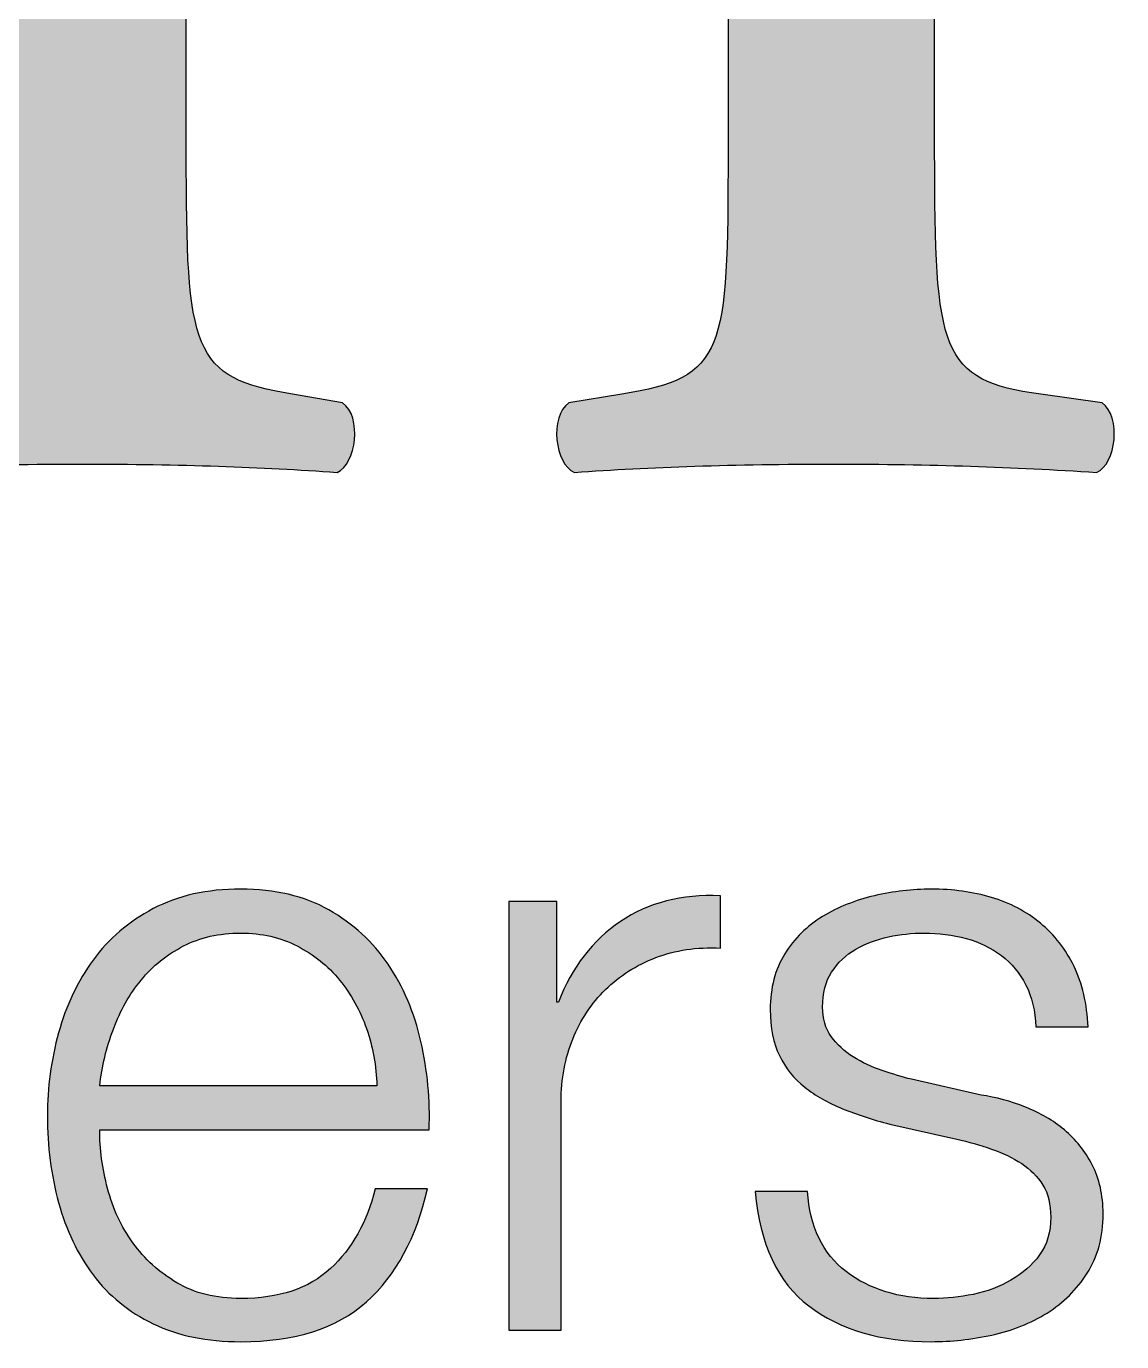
# Paper-space layout 'A3mask' of a CAD drawing. Extents: x 0 to 394, y 0 to 277.
# Drawn here: x 339.618 to 343.249, y 39.345 to 43.702 of the extents above; entities that cross this region are included whole.
import ezdxf
from ezdxf.enums import TextEntityAlignment as Align

# ---------------------------------------------------------------- set-up
doc = ezdxf.new("R2010")
doc.units = 0
doc.layers.get('0').update_dxf_attribs({"linetype": 'CONTINUOUS'})
doc.layers.get('Defpoints').update_dxf_attribs({"linetype": 'CONTINUOUS'})
doc.layers.add('JPP_Mask', color=7, linetype='CONTINUOUS')
doc.styles.add('JPP', font='arial.ttf')

# ---------------------------------------------------------------- blocks, each defined once
blk = doc.blocks.new('A3mask')
at = {"true_color": 0x0081c6}
h = blk.add_hatch(color=142, dxfattribs=at)
edge = h.paths.add_edge_path()
edge.add_spline(control_points=[(340.2872, 45.259), (340.417, 45.4347), (340.7224, 45.5828), (341.0742, 45.5828)], knot_values=[20, 20, 20, 20, 21, 21, 21, 21], degree=3, periodic=0)
edge.add_spline(control_points=[(341.0742, 45.5828), (341.7034, 45.5828), (341.9441, 45.1941), (341.9441, 44.6668)], knot_values=[19, 19, 19, 19, 20, 20, 20, 20], degree=3, periodic=0)
edge.add_spline(control_points=[(341.9441, 44.6668), (341.9441, 44.6668), (341.9441, 43.2878), (341.9441, 43.2878), (341.9441, 42.6215), (341.9348, 42.538), (341.5923, 42.4828)], knot_values=[17, 17, 17, 17, 18, 18, 18, 19, 19, 19, 19], degree=3, periodic=0)
edge.add_spline(control_points=[(341.5923, 42.4828), (341.5923, 42.4828), (341.4163, 42.4549), (341.4163, 42.4549), (341.3516, 42.4085), (341.3702, 42.2516), (341.4349, 42.2237)], knot_values=[15, 15, 15, 15, 16, 16, 16, 17, 17, 17, 17], degree=3, periodic=0)
edge.add_spline(control_points=[(341.4349, 42.2237), (341.685, 42.242), (341.9625, 42.2516), (342.2955, 42.2516)], knot_values=[14, 14, 14, 14, 15, 15, 15, 15], degree=3, periodic=0)
edge.add_spline(control_points=[(342.2955, 42.2516), (342.6196, 42.2516), (342.8876, 42.242), (343.1656, 42.2237)], knot_values=[13, 13, 13, 13, 14, 14, 14, 14], degree=3, periodic=0)
edge.add_spline(control_points=[(343.1656, 42.2237), (343.2302, 42.2516), (343.2488, 42.4085), (343.1838, 42.4549)], knot_values=[12, 12, 12, 12, 13, 13, 13, 13], degree=3, periodic=0)
edge.add_spline(control_points=[(343.1838, 42.4549), (343.1838, 42.4549), (342.9804, 42.4828), (342.9804, 42.4828), (342.6471, 42.5289), (342.6289, 42.6215), (342.6289, 43.2878)], knot_values=[10, 10, 10, 10, 11, 11, 11, 12, 12, 12, 12], degree=3, periodic=0)
edge.add_spline(control_points=[(342.6289, 43.2878), (342.6289, 43.2878), (342.6289, 44.8794), (342.6289, 44.8794), (342.6289, 45.4996), (342.3142, 46.0272), (341.5459, 46.0272)], knot_values=[8, 8, 8, 8, 9, 9, 9, 10, 10, 10, 10], degree=3, periodic=0)
edge.add_spline(control_points=[(341.5459, 46.0272), (341.0742, 46.0272), (340.639, 45.7954), (340.2503, 45.5551)], knot_values=[7, 7, 7, 7, 8, 8, 8, 8], degree=3, periodic=0)
edge.add_spline(control_points=[(340.2503, 45.5551), (340.1857, 45.5551), (340.1485, 45.6015), (340.1485, 45.6568)], knot_values=[6, 6, 6, 6, 7, 7, 7, 7], degree=3, periodic=0)
edge.add_spline(control_points=[(340.1485, 45.6568), (340.1485, 45.7402), (340.1485, 45.8789), (340.1671, 46.0916)], knot_values=[5, 5, 5, 5, 6, 6, 6, 6], degree=3, periodic=0)
edge.add_spline(control_points=[(340.1671, 46.0916), (340.1485, 46.1379), (340.1024, 46.1565), (340.0655, 46.1565)], knot_values=[4, 4, 4, 4, 5, 5, 5, 5], degree=3, periodic=0)
edge.add_spline(control_points=[(340.0655, 46.1565), (339.8803, 46.0178), (339.3529, 45.7772), (339.1399, 45.7029)], knot_values=[3, 3, 3, 3, 4, 4, 4, 4], degree=3, periodic=0)
edge.add_spline(control_points=[(339.1399, 45.7029), (339.0937, 45.6753), (339.0937, 45.5734), (339.1308, 45.5366)], knot_values=[2, 2, 2, 2, 3, 3, 3, 3], degree=3, periodic=0)
edge.add_spline(control_points=[(339.1308, 45.5366), (339.1308, 45.5366), (339.2138, 45.4811), (339.2138, 45.4811), (339.4637, 45.3145), (339.4637, 45.2684), (339.4637, 44.9073)], knot_values=[0, 0, 0, 0, 1, 1, 1, 2, 2, 2, 2], degree=3, periodic=0)
edge.add_spline(control_points=[(339.4637, 44.9073), (339.4637, 44.9073), (339.4637, 44.5024), (339.4637, 44.0975)], knot_values=[31.5, 31.5, 31.5, 31.5, 32, 32, 32, 32], degree=3, periodic=0)
edge.add_spline(control_points=[(339.4637, 44.0975), (339.4637, 43.6926), (339.4637, 43.2878), (339.4637, 43.2878), (339.4637, 42.6215), (339.4545, 42.5289), (339.1122, 42.4828)], knot_values=[30, 30, 30, 30, 30.5, 30.5, 30.5, 31.5, 31.5, 31.5, 31.5], degree=3, periodic=0)
edge.add_spline(control_points=[(339.1122, 42.4828), (339.1122, 42.4828), (338.9177, 42.4549), (338.9177, 42.4549), (338.8533, 42.4085), (338.8716, 42.2516), (338.9364, 42.2237)], knot_values=[28, 28, 28, 28, 29, 29, 29, 30, 30, 30, 30], degree=3, periodic=0)
edge.add_spline(control_points=[(338.9364, 42.2237), (339.1955, 42.242), (339.4733, 42.2516), (339.8063, 42.2516)], knot_values=[27, 27, 27, 27, 28, 28, 28, 28], degree=3, periodic=0)
edge.add_spline(control_points=[(339.8063, 42.2516), (340.1301, 42.2516), (340.3984, 42.242), (340.6484, 42.2237)], knot_values=[26, 26, 26, 26, 27, 27, 27, 27], degree=3, periodic=0)
edge.add_spline(control_points=[(340.6484, 42.2237), (340.7131, 42.2516), (340.7317, 42.4085), (340.6666, 42.4549)], knot_values=[25, 25, 25, 25, 26, 26, 26, 26], degree=3, periodic=0)
edge.add_spline(control_points=[(340.6666, 42.4549), (340.6666, 42.4549), (340.5003, 42.4828), (340.5003, 42.4828), (340.1671, 42.538), (340.1485, 42.6215), (340.1485, 43.2878)], knot_values=[23, 23, 23, 23, 24, 24, 24, 25, 25, 25, 25], degree=3, periodic=0)
edge.add_spline(control_points=[(340.1485, 43.2878), (340.1485, 43.2878), (340.1485, 44.7038), (340.1485, 44.7038), (340.1485, 44.9723), (340.1671, 45.1015), (340.2872, 45.259)], knot_values=[21, 21, 21, 21, 22, 22, 22, 23, 23, 23, 23], degree=3, periodic=0)
at = {"true_color": 0x004a91}
h = blk.add_hatch(color=154, dxfattribs=at)
edge = h.paths.add_edge_path()
edge.add_spline(control_points=[(339.8616, 40.046), (339.8616, 40.046), (340.9535, 40.046), (340.9535, 40.046), (340.9572, 40.1451), (340.948, 40.2427), (340.9261, 40.339)], knot_values=[19, 19, 19, 19, 20, 20, 20, 21, 21, 21, 21], degree=3, periodic=0)
edge.add_spline(control_points=[(340.9261, 40.339), (340.9041, 40.4352), (340.8678, 40.5205), (340.8173, 40.5948)], knot_values=[18, 18, 18, 18, 19, 19, 19, 19], degree=3, periodic=0)
edge.add_spline(control_points=[(340.8173, 40.5948), (340.767, 40.669), (340.7014, 40.729), (340.6208, 40.775)], knot_values=[17, 17, 17, 17, 18, 18, 18, 18], degree=3, periodic=0)
edge.add_spline(control_points=[(340.6208, 40.775), (340.5401, 40.8208), (340.4428, 40.8437), (340.3292, 40.8437)], knot_values=[16, 16, 16, 16, 17, 17, 17, 17], degree=3, periodic=0)
edge.add_spline(control_points=[(340.3292, 40.8437), (340.2174, 40.8437), (340.1206, 40.8221), (340.0391, 40.779)], knot_values=[15, 15, 15, 15, 16, 16, 16, 16], degree=3, periodic=0)
edge.add_spline(control_points=[(340.0391, 40.779), (339.9573, 40.7359), (339.891, 40.6791), (339.8397, 40.6085)], knot_values=[14, 14, 14, 14, 15, 15, 15, 15], degree=3, periodic=0)
edge.add_spline(control_points=[(339.8397, 40.6085), (339.7882, 40.5378), (339.7503, 40.4576), (339.7255, 40.3679)], knot_values=[13, 13, 13, 13, 14, 14, 14, 14], degree=3, periodic=0)
edge.add_spline(control_points=[(339.7255, 40.3679), (339.7006, 40.278), (339.6883, 40.1864), (339.6883, 40.0928)], knot_values=[12, 12, 12, 12, 13, 13, 13, 13], degree=3, periodic=0)
edge.add_spline(control_points=[(339.6883, 40.0928), (339.6883, 39.9919), (339.7006, 39.8961), (339.7255, 39.8054)], knot_values=[11, 11, 11, 11, 12, 12, 12, 12], degree=3, periodic=0)
edge.add_spline(control_points=[(339.7255, 39.8054), (339.7503, 39.7146), (339.7882, 39.6349), (339.8397, 39.566)], knot_values=[10, 10, 10, 10, 11, 11, 11, 11], degree=3, periodic=0)
edge.add_spline(control_points=[(339.8397, 39.566), (339.891, 39.4973), (339.9573, 39.4432), (340.0391, 39.4038)], knot_values=[9, 9, 9, 9, 10, 10, 10, 10], degree=3, periodic=0)
edge.add_spline(control_points=[(340.0391, 39.4038), (340.1206, 39.3643), (340.2174, 39.3446), (340.3292, 39.3446)], knot_values=[8, 8, 8, 8, 9, 9, 9, 9], degree=3, periodic=0)
edge.add_spline(control_points=[(340.3292, 39.3446), (340.5088, 39.3446), (340.6477, 39.3887), (340.746, 39.4766)], knot_values=[7, 7, 7, 7, 8, 8, 8, 8], degree=3, periodic=0)
edge.add_spline(control_points=[(340.746, 39.4766), (340.8439, 39.5647), (340.9114, 39.6894), (340.948, 39.8508)], knot_values=[6, 6, 6, 6, 7, 7, 7, 7], degree=3, periodic=0)
edge.add_spline(control_points=[(340.948, 39.8508), (340.948, 39.8508), (340.7747, 39.8508), (340.7747, 39.8508), (340.7473, 39.7407), (340.6977, 39.6528), (340.6263, 39.5868)], knot_values=[4, 4, 4, 4, 5, 5, 5, 6, 6, 6, 6], degree=3, periodic=0)
edge.add_spline(control_points=[(340.6263, 39.5868), (340.5548, 39.5207), (340.4557, 39.4877), (340.3292, 39.4877)], knot_values=[3, 3, 3, 3, 4, 4, 4, 4], degree=3, periodic=0)
edge.add_spline(control_points=[(340.3292, 39.4877), (340.2466, 39.4877), (340.1761, 39.505), (340.1174, 39.54)], knot_values=[2, 2, 2, 2, 3, 3, 3, 3], degree=3, periodic=0)
edge.add_spline(control_points=[(340.1174, 39.54), (340.0588, 39.5747), (340.0101, 39.6187), (339.9717, 39.672)], knot_values=[1, 1, 1, 1, 2, 2, 2, 2], degree=3, periodic=0)
edge.add_spline(control_points=[(339.9717, 39.672), (339.9331, 39.7251), (339.9052, 39.7851), (339.8878, 39.8521)], knot_values=[0, 0, 0, 0, 1, 1, 1, 1], degree=3, periodic=0)
edge.add_spline(control_points=[(339.8878, 39.8521), (339.8703, 39.919), (339.8616, 39.9837), (339.8616, 40.046)], knot_values=[21, 21, 21, 21, 22, 22, 22, 22], degree=3, periodic=0)
edge = h.paths.add_edge_path(flags=16)
edge.add_spline(control_points=[(340.7802, 40.1917), (340.7802, 40.1917), (339.8616, 40.1917), (339.8616, 40.1917), (339.8689, 40.2559), (339.884, 40.3188), (339.907, 40.3803)], knot_values=[6, 6, 6, 6, 7, 7, 7, 8, 8, 8, 8], degree=3, periodic=0)
edge.add_spline(control_points=[(339.907, 40.3803), (339.9299, 40.4416), (339.9607, 40.4957), (339.9991, 40.5425)], knot_values=[5, 5, 5, 5, 6, 6, 6, 6], degree=3, periodic=0)
edge.add_spline(control_points=[(339.9991, 40.5425), (340.0377, 40.5893), (340.0843, 40.6268), (340.1393, 40.6553)], knot_values=[4, 4, 4, 4, 5, 5, 5, 5], degree=3, periodic=0)
edge.add_spline(control_points=[(340.1393, 40.6553), (340.1945, 40.6837), (340.2576, 40.698), (340.3292, 40.698)], knot_values=[3, 3, 3, 3, 4, 4, 4, 4], degree=3, periodic=0)
edge.add_spline(control_points=[(340.3292, 40.698), (340.3989, 40.698), (340.4612, 40.6837), (340.5162, 40.6553)], knot_values=[2, 2, 2, 2, 3, 3, 3, 3], degree=3, periodic=0)
edge.add_spline(control_points=[(340.5162, 40.6553), (340.5712, 40.6268), (340.618, 40.5893), (340.6566, 40.5425)], knot_values=[1, 1, 1, 1, 2, 2, 2, 2], degree=3, periodic=0)
edge.add_spline(control_points=[(340.6566, 40.5425), (340.695, 40.4957), (340.7248, 40.4421), (340.746, 40.3816)], knot_values=[0, 0, 0, 0, 1, 1, 1, 1], degree=3, periodic=0)
edge.add_spline(control_points=[(340.746, 40.3816), (340.767, 40.3211), (340.7784, 40.2578), (340.7802, 40.1917)], knot_values=[8, 8, 8, 8, 9, 9, 9, 9], degree=3, periodic=0)
h = blk.add_hatch(color=154, dxfattribs=at)
edge = h.paths.add_edge_path()
edge.add_spline(control_points=[(341.3909, 40.0214), (341.3909, 40.0923), (341.3909, 40.1396), (341.3909, 40.1396), (341.3909, 40.2148), (341.4038, 40.284), (341.4295, 40.3472)], knot_values=[8, 8, 8, 8, 8.250035, 8.250035, 8.250035, 9.250035, 9.250035, 9.250035, 9.250035], degree=3, periodic=0)
edge.add_spline(control_points=[(341.4295, 40.3472), (341.4551, 40.4105), (341.4913, 40.465), (341.5381, 40.5109)], knot_values=[7, 7, 7, 7, 8, 8, 8, 8], degree=3, periodic=0)
edge.add_spline(control_points=[(341.5381, 40.5109), (341.5848, 40.5567), (341.6402, 40.592), (341.7044, 40.6167), (341.7686, 40.6415), (341.8401, 40.652), (341.919, 40.6485)], knot_values=[5, 5, 5, 5, 6, 6, 6, 7, 7, 7, 7], degree=3, periodic=0)
edge.add_spline(control_points=[(341.919, 40.6485), (341.919, 40.6485), (341.919, 40.8216), (341.919, 40.8216), (341.7907, 40.8271), (341.6802, 40.7987), (341.5876, 40.7364), (341.495, 40.6741), (341.4267, 40.5851), (341.3827, 40.4697)], knot_values=[2, 2, 2, 2, 3, 3, 3, 4, 4, 4, 5, 5, 5, 5], degree=3, periodic=0)
edge.add_spline(control_points=[(341.3827, 40.4697), (341.3827, 40.4697), (341.3772, 40.4697), (341.3772, 40.4697)], knot_values=[1.00001, 1.00001, 1.00001, 1.00001, 2, 2, 2, 2], degree=3, periodic=0)
edge.add_spline(control_points=[(341.3772, 40.4697), (341.3772, 40.4697), (341.3772, 40.5528), (341.3772, 40.636)], knot_values=[0.5, 0.5, 0.5, 0.5, 1, 1, 1, 1], degree=3, periodic=0)
edge.add_spline(control_points=[(341.3772, 40.636), (341.3772, 40.7192), (341.3772, 40.8024), (341.3772, 40.8024), (341.3772, 40.8024), (341.3672, 40.8024), (341.3523, 40.8024)], knot_values=[12.749965, 12.749965, 12.749965, 12.749965, 13.249965, 13.249965, 13.249965, 13.5, 13.5, 13.5, 13.5], degree=3, periodic=0)
edge.add_spline(control_points=[(341.3523, 40.8024), (341.3373, 40.8024), (341.3173, 40.8024), (341.2974, 40.8024)], knot_values=[12.49997, 12.49997, 12.49997, 12.49997, 12.749965, 12.749965, 12.749965, 12.749965], degree=3, periodic=0)
edge.add_spline(control_points=[(341.2974, 40.8024), (341.2874, 40.8024), (341.2774, 40.8024), (341.2681, 40.8024)], knot_values=[12.374973, 12.374973, 12.374973, 12.374973, 12.49997, 12.49997, 12.49997, 12.49997], degree=3, periodic=0)
edge.add_spline(control_points=[(341.2681, 40.8024), (341.2587, 40.8024), (341.25, 40.8024), (341.2425, 40.8024)], knot_values=[12.249975, 12.249975, 12.249975, 12.249975, 12.374973, 12.374973, 12.374973, 12.374973], degree=3, periodic=0)
edge.add_spline(control_points=[(341.2425, 40.8024), (341.2388, 40.8024), (341.2354, 40.8024), (341.2323, 40.8024)], knot_values=[12.187476, 12.187476, 12.187476, 12.187476, 12.249975, 12.249975, 12.249975, 12.249975], degree=3, periodic=0)
edge.add_spline(control_points=[(341.2323, 40.8024), (341.2293, 40.8024), (341.2266, 40.8024), (341.2245, 40.8024)], knot_values=[12.124977, 12.124977, 12.124977, 12.124977, 12.187476, 12.187476, 12.187476, 12.187476], degree=3, periodic=0)
edge.add_spline(control_points=[(341.2176, 40.8024), (341.2176, 40.8024), (341.2176, 40.8024), (341.2176, 40.8024), (341.2176, 40.8024), (341.2176, 40.8024), (341.2176, 40.8024)], knot_values=[11.99998, 11.99998, 11.99998, 11.99998, 12.001425, 12.001425, 12.001425, 12.001445, 12.001445, 12.001445, 12.001445], degree=3, periodic=0)
edge.add_spline(control_points=[(341.2176, 40.8024), (341.2176, 40.8024), (341.2176, 40.4476), (341.2176, 40.0928)], knot_values=[11.49999, 11.49999, 11.49999, 11.49999, 11.99998, 11.99998, 11.99998, 11.99998], degree=3, periodic=0)
edge.add_spline(control_points=[(341.2176, 40.0928), (341.2176, 39.738), (341.2176, 39.3832), (341.2176, 39.3832), (341.2176, 39.3832), (341.2176, 39.3832), (341.2176, 39.3832)], knot_values=[10.999023, 10.999023, 10.999023, 10.999023, 11.499013, 11.499013, 11.499013, 11.49999, 11.49999, 11.49999, 11.49999], degree=3, periodic=0)
edge.add_spline(control_points=[(341.2219, 39.3832), (341.2228, 39.3832), (341.2239, 39.3832), (341.225, 39.3832)], knot_values=[10.875002, 10.875002, 10.875002, 10.875002, 10.906252, 10.906252, 10.906252, 10.906252], degree=3, periodic=0)
edge.add_spline(control_points=[(341.225, 39.3832), (341.2274, 39.3832), (341.2303, 39.3832), (341.2336, 39.3832)], knot_values=[10.812504, 10.812504, 10.812504, 10.812504, 10.875002, 10.875002, 10.875002, 10.875002], degree=3, periodic=0)
edge.add_spline(control_points=[(341.2336, 39.3832), (341.2369, 39.3832), (341.2406, 39.3832), (341.2447, 39.3832)], knot_values=[10.750005, 10.750005, 10.750005, 10.750005, 10.812504, 10.812504, 10.812504, 10.812504], degree=3, periodic=0)
edge.add_spline(control_points=[(341.2447, 39.3832), (341.2528, 39.3832), (341.2623, 39.3832), (341.2724, 39.3832)], knot_values=[10.625008, 10.625008, 10.625008, 10.625008, 10.750005, 10.750005, 10.750005, 10.750005], degree=3, periodic=0)
edge.add_spline(control_points=[(341.2724, 39.3832), (341.2826, 39.3832), (341.2934, 39.3832), (341.3042, 39.3832)], knot_values=[10.50001, 10.50001, 10.50001, 10.50001, 10.625008, 10.625008, 10.625008, 10.625008], degree=3, periodic=0)
edge.add_spline(control_points=[(341.3042, 39.3832), (341.3259, 39.3832), (341.3476, 39.3832), (341.3638, 39.3832)], knot_values=[10.250015, 10.250015, 10.250015, 10.250015, 10.50001, 10.50001, 10.50001, 10.50001], degree=3, periodic=0)
edge.add_spline(control_points=[(341.3638, 39.3832), (341.3801, 39.3832), (341.3909, 39.3832), (341.3909, 39.3832), (341.3909, 39.3832), (341.3909, 39.3832), (341.3909, 39.3832)], knot_values=[9.999532, 9.999532, 9.999532, 9.999532, 10.249547, 10.249547, 10.249547, 10.250015, 10.250015, 10.250015, 10.250015], degree=3, periodic=0)
edge.add_spline(control_points=[(341.3909, 39.388), (341.3909, 39.3891), (341.3909, 39.3903), (341.3909, 39.3917)], knot_values=[9.937521, 9.937521, 9.937521, 9.937521, 9.953146, 9.953146, 9.953146, 9.953146], degree=3, periodic=0)
edge.add_spline(control_points=[(341.3909, 39.3917), (341.3909, 39.3945), (341.3909, 39.3979), (341.3909, 39.4019)], knot_values=[9.906272, 9.906272, 9.906272, 9.906272, 9.937521, 9.937521, 9.937521, 9.937521], degree=3, periodic=0)
edge.add_spline(control_points=[(341.3909, 39.4019), (341.3909, 39.4059), (341.3909, 39.4105), (341.3909, 39.4157)], knot_values=[9.875022, 9.875022, 9.875022, 9.875022, 9.906272, 9.906272, 9.906272, 9.906272], degree=3, periodic=0)
edge.add_spline(control_points=[(341.3909, 39.4157), (341.3909, 39.426), (341.3909, 39.4386), (341.3909, 39.453)], knot_values=[9.812524, 9.812524, 9.812524, 9.812524, 9.875022, 9.875022, 9.875022, 9.875022], degree=3, periodic=0)
edge.add_spline(control_points=[(341.3909, 39.453), (341.3909, 39.4674), (341.3909, 39.4836), (341.3909, 39.5014)], knot_values=[9.750025, 9.750025, 9.750025, 9.750025, 9.812524, 9.812524, 9.812524, 9.812524], degree=3, periodic=0)
edge.add_spline(control_points=[(341.3909, 39.5014), (341.3909, 39.5368), (341.3909, 39.5782), (341.3909, 39.6225)], knot_values=[9.625027, 9.625027, 9.625027, 9.625027, 9.750025, 9.750025, 9.750025, 9.750025], degree=3, periodic=0)
edge.add_spline(control_points=[(341.3909, 39.6225), (341.3909, 39.6668), (341.3909, 39.7141), (341.3909, 39.7614)], knot_values=[9.50003, 9.50003, 9.50003, 9.50003, 9.625027, 9.625027, 9.625027, 9.625027], degree=3, periodic=0)
edge.add_spline(control_points=[(341.3909, 39.7614), (341.3909, 39.8559), (341.3909, 39.9505), (341.3909, 40.0214)], knot_values=[9.250035, 9.250035, 9.250035, 9.250035, 9.50003, 9.50003, 9.50003, 9.50003], degree=3, periodic=0)
h = blk.add_hatch(color=154, dxfattribs=at)
edge = h.paths.add_edge_path()
edge.add_spline(control_points=[(343.0591, 40.046), (343.0215, 40.0773), (342.9784, 40.1025), (342.9298, 40.1217), (342.8811, 40.1409), (342.8322, 40.1541), (342.7827, 40.1615)], knot_values=[12, 12, 12, 12, 13, 13, 13, 14, 14, 14, 14], degree=3, periodic=0)
edge.add_spline(control_points=[(342.7827, 40.1615), (342.7827, 40.1615), (342.5516, 40.2138), (342.5516, 40.2138), (342.5221, 40.2212), (342.4901, 40.2307), (342.4553, 40.2427)], knot_values=[10, 10, 10, 10, 11, 11, 11, 12, 12, 12, 12], degree=3, periodic=0)
edge.add_spline(control_points=[(342.4553, 40.2427), (342.4205, 40.2546), (342.3883, 40.2698), (342.359, 40.288)], knot_values=[9, 9, 9, 9, 10, 10, 10, 10], degree=3, periodic=0)
edge.add_spline(control_points=[(342.359, 40.288), (342.3296, 40.3064), (342.3054, 40.3289), (342.2862, 40.3555), (342.267, 40.3821), (342.2573, 40.4147), (342.2573, 40.4531)], knot_values=[7, 7, 7, 7, 8, 8, 8, 9, 9, 9, 9], degree=3, periodic=0)
edge.add_spline(control_points=[(342.2573, 40.4531), (342.2573, 40.4989), (342.2673, 40.5375), (342.2875, 40.5686)], knot_values=[6, 6, 6, 6, 7, 7, 7, 7], degree=3, periodic=0)
edge.add_spline(control_points=[(342.2875, 40.5686), (342.3077, 40.5999), (342.3343, 40.6251), (342.3672, 40.6443)], knot_values=[5, 5, 5, 5, 6, 6, 6, 6], degree=3, periodic=0)
edge.add_spline(control_points=[(342.3672, 40.6443), (342.4003, 40.6635), (342.4364, 40.6772), (342.4759, 40.6856)], knot_values=[4, 4, 4, 4, 5, 5, 5, 5], degree=3, periodic=0)
edge.add_spline(control_points=[(342.4759, 40.6856), (342.5153, 40.6938), (342.5544, 40.698), (342.5928, 40.698)], knot_values=[3, 3, 3, 3, 4, 4, 4, 4], degree=3, periodic=0)
edge.add_spline(control_points=[(342.5928, 40.698), (342.6423, 40.698), (342.6891, 40.6919), (342.7331, 40.6801)], knot_values=[2, 2, 2, 2, 3, 3, 3, 3], degree=3, periodic=0)
edge.add_spline(control_points=[(342.7331, 40.6801), (342.7772, 40.668), (342.8161, 40.6493), (342.85, 40.6236)], knot_values=[1, 1, 1, 1, 2, 2, 2, 2], degree=3, periodic=0)
edge.add_spline(control_points=[(342.85, 40.6236), (342.884, 40.598), (342.9109, 40.5654), (342.9311, 40.526)], knot_values=[0, 0, 0, 0, 1, 1, 1, 1], degree=3, periodic=0)
edge.add_spline(control_points=[(342.9311, 40.526), (342.9513, 40.4865), (342.9623, 40.4403), (342.9642, 40.3871)], knot_values=[47, 47, 47, 47, 48, 48, 48, 48], degree=3, periodic=0)
edge.add_spline(control_points=[(342.9642, 40.3871), (342.9642, 40.3871), (343.1375, 40.3871), (343.1375, 40.3871), (343.1338, 40.4641), (343.1181, 40.531), (343.0907, 40.5878)], knot_values=[45, 45, 45, 45, 46, 46, 46, 47, 47, 47, 47], degree=3, periodic=0)
edge.add_spline(control_points=[(343.0907, 40.5878), (343.0631, 40.6446), (343.026, 40.6924), (342.9792, 40.7309)], knot_values=[44, 44, 44, 44, 45, 45, 45, 45], degree=3, periodic=0)
edge.add_spline(control_points=[(342.9792, 40.7309), (342.9326, 40.7695), (342.8785, 40.7979), (342.8169, 40.8161)], knot_values=[43, 43, 43, 43, 44, 44, 44, 44], degree=3, periodic=0)
edge.add_spline(control_points=[(342.8169, 40.8161), (342.7556, 40.8345), (342.6891, 40.8437), (342.6176, 40.8437)], knot_values=[42, 42, 42, 42, 43, 43, 43, 43], degree=3, periodic=0)
edge.add_spline(control_points=[(342.6176, 40.8437), (342.5552, 40.8437), (342.4924, 40.8363), (342.4292, 40.8216)], knot_values=[41, 41, 41, 41, 42, 42, 42, 42], degree=3, periodic=0)
edge.add_spline(control_points=[(342.4292, 40.8216), (342.3659, 40.8069), (342.3086, 40.784), (342.2573, 40.7529)], knot_values=[40, 40, 40, 40, 41, 41, 41, 41], degree=3, periodic=0)
edge.add_spline(control_points=[(342.2573, 40.7529), (342.206, 40.7217), (342.1642, 40.6804), (342.1321, 40.6291), (342.1, 40.5778), (342.084, 40.5165), (342.084, 40.4449)], knot_values=[38, 38, 38, 38, 39, 39, 39, 40, 40, 40, 40], degree=3, periodic=0)
edge.add_spline(control_points=[(342.084, 40.4449), (342.084, 40.3844), (342.094, 40.3335), (342.1142, 40.2922), (342.1344, 40.2509), (342.1623, 40.2161), (342.1981, 40.1877), (342.2339, 40.1593), (342.2756, 40.1354), (342.3233, 40.1162), (342.3709, 40.097), (342.4232, 40.0799), (342.48, 40.0652)], knot_values=[34, 34, 34, 34, 35, 35, 35, 36, 36, 36, 37, 37, 37, 38, 38, 38, 38], degree=3, periodic=0)
edge.add_spline(control_points=[(342.48, 40.0652), (342.48, 40.0652), (342.7028, 40.0158), (342.7028, 40.0158), (342.7414, 40.0066), (342.7793, 39.9955), (342.8169, 39.9828)], knot_values=[32, 32, 32, 32, 33, 33, 33, 34, 34, 34, 34], degree=3, periodic=0)
edge.add_spline(control_points=[(342.8169, 39.9828), (342.8546, 39.97), (342.888, 39.9539), (342.9174, 39.9347)], knot_values=[31, 31, 31, 31, 32, 32, 32, 32], degree=3, periodic=0)
edge.add_spline(control_points=[(342.9174, 39.9347), (342.9466, 39.9153), (342.97, 39.8916), (342.9876, 39.8632)], knot_values=[30, 30, 30, 30, 31, 31, 31, 31], degree=3, periodic=0)
edge.add_spline(control_points=[(342.9876, 39.8632), (343.005, 39.8346), (343.0137, 39.7993), (343.0137, 39.7572)], knot_values=[29, 29, 29, 29, 30, 30, 30, 30], degree=3, periodic=0)
edge.add_spline(control_points=[(343.0137, 39.7572), (343.0137, 39.7078), (343.0013, 39.666), (342.9766, 39.632), (342.9518, 39.5981), (342.9201, 39.5702), (342.8816, 39.5482)], knot_values=[27, 27, 27, 27, 28, 28, 28, 29, 29, 29, 29], degree=3, periodic=0)
edge.add_spline(control_points=[(342.8816, 39.5482), (342.8432, 39.5263), (342.8014, 39.5106), (342.7565, 39.5014), (342.7115, 39.4922), (342.668, 39.4877), (342.6258, 39.4877)], knot_values=[25, 25, 25, 25, 26, 26, 26, 27, 27, 27, 27], degree=3, periodic=0)
edge.add_spline(control_points=[(342.6258, 39.4877), (342.5103, 39.4877), (342.4135, 39.5174), (342.3356, 39.5771)], knot_values=[24, 24, 24, 24, 25, 25, 25, 25], degree=3, periodic=0)
edge.add_spline(control_points=[(342.3356, 39.5771), (342.2578, 39.6366), (342.2151, 39.7251), (342.2078, 39.8425)], knot_values=[23, 23, 23, 23, 24, 24, 24, 24], degree=3, periodic=0)
edge.add_spline(control_points=[(342.2078, 39.8425), (342.2078, 39.8425), (342.0345, 39.8425), (342.0345, 39.8425), (342.0492, 39.6683), (342.1082, 39.5418), (342.212, 39.4629)], knot_values=[21, 21, 21, 21, 22, 22, 22, 23, 23, 23, 23], degree=3, periodic=0)
edge.add_spline(control_points=[(342.212, 39.4629), (342.3154, 39.384), (342.4508, 39.3446), (342.6176, 39.3446)], knot_values=[20, 20, 20, 20, 21, 21, 21, 21], degree=3, periodic=0)
edge.add_spline(control_points=[(342.6176, 39.3446), (342.6836, 39.3446), (342.7504, 39.352), (342.8185, 39.3667)], knot_values=[19, 19, 19, 19, 20, 20, 20, 20], degree=3, periodic=0)
edge.add_spline(control_points=[(342.8185, 39.3667), (342.8861, 39.3814), (342.9471, 39.4056), (343.0013, 39.4395), (343.0554, 39.4735), (343.0999, 39.5174), (343.1346, 39.5716)], knot_values=[17, 17, 17, 17, 18, 18, 18, 19, 19, 19, 19], degree=3, periodic=0)
edge.add_spline(control_points=[(343.1346, 39.5716), (343.1696, 39.6257), (343.187, 39.6912), (343.187, 39.7683)], knot_values=[16, 16, 16, 16, 17, 17, 17, 17], degree=3, periodic=0)
edge.add_spline(control_points=[(343.187, 39.7683), (343.187, 39.8306), (343.1749, 39.8847), (343.1512, 39.9305)], knot_values=[15, 15, 15, 15, 16, 16, 16, 16], degree=3, periodic=0)
edge.add_spline(control_points=[(343.1512, 39.9305), (343.1273, 39.9763), (343.0965, 40.0148), (343.0591, 40.046)], knot_values=[14, 14, 14, 14, 15, 15, 15, 15], degree=3, periodic=0)
at = {"layer": 'Defpoints', "color": 142, "true_color": 0x0081c6}
blk.add_open_spline([(339.4637, 44.9073), (339.4637, 45.2684), (339.4637, 45.3145), (339.2138, 45.4811), (339.2138, 45.4811), (339.1308, 45.5366), (339.1308, 45.5366), (339.0937, 45.5734), (339.0937, 45.6753), (339.1399, 45.7029), (339.3529, 45.7772), (339.8803, 46.0178), (340.0655, 46.1565), (340.1024, 46.1565), (340.1485, 46.1379), (340.1671, 46.0916), (340.1485, 45.8789), (340.1485, 45.7402), (340.1485, 45.6568), (340.1485, 45.6015), (340.1857, 45.5551), (340.2503, 45.5551), (340.639, 45.7954), (341.0742, 46.0272), (341.5459, 46.0272), (342.3142, 46.0272), (342.6289, 45.4996), (342.6289, 44.8794), (342.6289, 44.8794), (342.6289, 43.2878), (342.6289, 43.2878), (342.6289, 42.6215), (342.6471, 42.5289), (342.9804, 42.4828), (342.9804, 42.4828), (343.1838, 42.4549), (343.1838, 42.4549), (343.2488, 42.4085), (343.2302, 42.2516), (343.1656, 42.2237), (342.8876, 42.242), (342.6196, 42.2516), (342.2955, 42.2516), (341.9625, 42.2516), (341.685, 42.242), (341.4349, 42.2237), (341.3702, 42.2516), (341.3516, 42.4085), (341.4163, 42.4549), (341.4163, 42.4549), (341.5923, 42.4828), (341.5923, 42.4828), (341.9348, 42.538), (341.9441, 42.6215), (341.9441, 43.2878), (341.9441, 43.2878), (341.9441, 44.6668), (341.9441, 44.6668), (341.9441, 45.1941), (341.7034, 45.5828), (341.0742, 45.5828), (340.7224, 45.5828), (340.417, 45.4347), (340.2872, 45.259), (340.1671, 45.1015), (340.1485, 44.9723), (340.1485, 44.7038), (340.1485, 44.7038), (340.1485, 43.2878), (340.1485, 43.2878), (340.1485, 42.6215), (340.1671, 42.538), (340.5003, 42.4828), (340.5003, 42.4828), (340.6666, 42.4549), (340.6666, 42.4549), (340.7317, 42.4085), (340.7131, 42.2516), (340.6484, 42.2237), (340.3984, 42.242), (340.1301, 42.2516), (339.8063, 42.2516), (339.4733, 42.2516), (339.1955, 42.242), (338.9364, 42.2237), (338.8716, 42.2516), (338.8533, 42.4085), (338.9177, 42.4549), (338.9177, 42.4549), (339.1122, 42.4828), (339.1122, 42.4828), (339.4545, 42.5289), (339.4637, 42.6215), (339.4637, 43.2878), (339.4637, 43.2878), (339.4637, 44.9073), (339.4637, 44.9073)], degree=3, knots=[0, 0, 0, 0, 1, 1, 1, 2, 2, 2, 3, 3, 3, 4, 4, 4, 5, 5, 5, 6, 6, 6, 7, 7, 7, 8, 8, 8, 9, 9, 9, 10, 10, 10, 11, 11, 11, 12, 12, 12, 13, 13, 13, 14, 14, 14, 15, 15, 15, 16, 16, 16, 17, 17, 17, 18, 18, 18, 19, 19, 19, 20, 20, 20, 21, 21, 21, 22, 22, 22, 23, 23, 23, 24, 24, 24, 25, 25, 25, 26, 26, 26, 27, 27, 27, 28, 28, 28, 29, 29, 29, 30, 30, 30, 31, 31, 31, 32, 32, 32, 32], dxfattribs=at)
at = {"layer": 'Defpoints', "color": 154, "true_color": 0x004a91}
for points, knots in [([(339.8878, 39.8521), (339.9052, 39.7851), (339.9331, 39.7251), (339.9717, 39.672), (340.0101, 39.6187), (340.0588, 39.5747), (340.1174, 39.54), (340.1761, 39.505), (340.2466, 39.4877), (340.3292, 39.4877), (340.4557, 39.4877), (340.5548, 39.5207), (340.6263, 39.5868), (340.6977, 39.6528), (340.7473, 39.7407), (340.7747, 39.8508), (340.7747, 39.8508), (340.948, 39.8508), (340.948, 39.8508), (340.9114, 39.6894), (340.8439, 39.5647), (340.746, 39.4766), (340.6477, 39.3887), (340.5088, 39.3446), (340.3292, 39.3446), (340.2174, 39.3446), (340.1206, 39.3643), (340.0391, 39.4038), (339.9573, 39.4432), (339.891, 39.4973), (339.8397, 39.566), (339.7882, 39.6349), (339.7503, 39.7146), (339.7255, 39.8054), (339.7006, 39.8961), (339.6883, 39.9919), (339.6883, 40.0928), (339.6883, 40.1864), (339.7006, 40.278), (339.7255, 40.3679), (339.7503, 40.4576), (339.7882, 40.5378), (339.8397, 40.6085), (339.891, 40.6791), (339.9573, 40.7359), (340.0391, 40.779), (340.1206, 40.8221), (340.2174, 40.8437), (340.3292, 40.8437), (340.4428, 40.8437), (340.5401, 40.8208), (340.6208, 40.775), (340.7014, 40.729), (340.767, 40.669), (340.8173, 40.5948), (340.8678, 40.5205), (340.9041, 40.4352), (340.9261, 40.339), (340.948, 40.2427), (340.9572, 40.1451), (340.9535, 40.046), (340.9535, 40.046), (339.8616, 40.046), (339.8616, 40.046), (339.8616, 39.9837), (339.8703, 39.919), (339.8878, 39.8521)], [0, 0, 0, 0, 1, 1, 1, 2, 2, 2, 3, 3, 3, 4, 4, 4, 5, 5, 5, 6, 6, 6, 7, 7, 7, 8, 8, 8, 9, 9, 9, 10, 10, 10, 11, 11, 11, 12, 12, 12, 13, 13, 13, 14, 14, 14, 15, 15, 15, 16, 16, 16, 17, 17, 17, 18, 18, 18, 19, 19, 19, 20, 20, 20, 21, 21, 21, 22, 22, 22, 22]), ([(341.3772, 40.8024), (341.3772, 40.8024), (341.3772, 40.4697), (341.3772, 40.4697), (341.3772, 40.4697), (341.3827, 40.4697), (341.3827, 40.4697), (341.4267, 40.5851), (341.495, 40.6741), (341.5876, 40.7364), (341.6802, 40.7987), (341.7907, 40.8271), (341.919, 40.8216), (341.919, 40.8216), (341.919, 40.6485), (341.919, 40.6485), (341.8401, 40.652), (341.7686, 40.6415), (341.7044, 40.6167), (341.6402, 40.592), (341.5848, 40.5567), (341.5381, 40.5109), (341.4913, 40.465), (341.4551, 40.4105), (341.4295, 40.3472), (341.4038, 40.284), (341.3909, 40.2148), (341.3909, 40.1396), (341.3909, 40.1396), (341.3909, 39.3832), (341.3909, 39.3832), (341.3909, 39.3832), (341.2176, 39.3832), (341.2176, 39.3832), (341.2176, 39.3832), (341.2176, 40.8024), (341.2176, 40.8024), (341.2176, 40.8024), (341.3772, 40.8024), (341.3772, 40.8024)], [0, 0, 0, 0, 1, 1, 1, 2, 2, 2, 3, 3, 3, 4, 4, 4, 5, 5, 5, 6, 6, 6, 7, 7, 7, 8, 8, 8, 9, 9, 9, 10, 10, 10, 11, 11, 11, 12, 12, 12, 13, 13, 13, 13]), ([(342.9311, 40.526), (342.9109, 40.5654), (342.884, 40.598), (342.85, 40.6236), (342.8161, 40.6493), (342.7772, 40.668), (342.7331, 40.6801), (342.6891, 40.6919), (342.6423, 40.698), (342.5928, 40.698), (342.5544, 40.698), (342.5153, 40.6938), (342.4759, 40.6856), (342.4364, 40.6772), (342.4003, 40.6635), (342.3672, 40.6443), (342.3343, 40.6251), (342.3077, 40.5999), (342.2875, 40.5686), (342.2673, 40.5375), (342.2573, 40.4989), (342.2573, 40.4531), (342.2573, 40.4147), (342.267, 40.3821), (342.2862, 40.3555), (342.3054, 40.3289), (342.3296, 40.3064), (342.359, 40.288), (342.3883, 40.2698), (342.4205, 40.2546), (342.4553, 40.2427), (342.4901, 40.2307), (342.5221, 40.2212), (342.5516, 40.2138), (342.5516, 40.2138), (342.7827, 40.1615), (342.7827, 40.1615), (342.8322, 40.1541), (342.8811, 40.1409), (342.9298, 40.1217), (342.9784, 40.1025), (343.0215, 40.0773), (343.0591, 40.046), (343.0965, 40.0148), (343.1273, 39.9763), (343.1512, 39.9305), (343.1749, 39.8847), (343.187, 39.8306), (343.187, 39.7683), (343.187, 39.6912), (343.1696, 39.6257), (343.1346, 39.5716), (343.0999, 39.5174), (343.0554, 39.4735), (343.0013, 39.4395), (342.9471, 39.4056), (342.8861, 39.3814), (342.8185, 39.3667), (342.7504, 39.352), (342.6836, 39.3446), (342.6176, 39.3446), (342.4508, 39.3446), (342.3154, 39.384), (342.212, 39.4629), (342.1082, 39.5418), (342.0492, 39.6683), (342.0345, 39.8425), (342.0345, 39.8425), (342.2078, 39.8425), (342.2078, 39.8425), (342.2151, 39.7251), (342.2578, 39.6366), (342.3356, 39.5771), (342.4135, 39.5174), (342.5103, 39.4877), (342.6258, 39.4877), (342.668, 39.4877), (342.7115, 39.4922), (342.7565, 39.5014), (342.8014, 39.5106), (342.8432, 39.5263), (342.8816, 39.5482), (342.9201, 39.5702), (342.9518, 39.5981), (342.9766, 39.632), (343.0013, 39.666), (343.0137, 39.7078), (343.0137, 39.7572), (343.0137, 39.7993), (343.005, 39.8346), (342.9876, 39.8632), (342.97, 39.8916), (342.9466, 39.9153), (342.9174, 39.9347), (342.888, 39.9539), (342.8546, 39.97), (342.8169, 39.9828), (342.7793, 39.9955), (342.7414, 40.0066), (342.7028, 40.0158), (342.7028, 40.0158), (342.48, 40.0652), (342.48, 40.0652), (342.4232, 40.0799), (342.3709, 40.097), (342.3233, 40.1162), (342.2756, 40.1354), (342.2339, 40.1593), (342.1981, 40.1877), (342.1623, 40.2161), (342.1344, 40.2509), (342.1142, 40.2922), (342.094, 40.3335), (342.084, 40.3844), (342.084, 40.4449), (342.084, 40.5165), (342.1, 40.5778), (342.1321, 40.6291), (342.1642, 40.6804), (342.206, 40.7217), (342.2573, 40.7529), (342.3086, 40.784), (342.3659, 40.8069), (342.4292, 40.8216), (342.4924, 40.8363), (342.5552, 40.8437), (342.6176, 40.8437), (342.6891, 40.8437), (342.7556, 40.8345), (342.8169, 40.8161), (342.8785, 40.7979), (342.9326, 40.7695), (342.9792, 40.7309), (343.026, 40.6924), (343.0631, 40.6446), (343.0907, 40.5878), (343.1181, 40.531), (343.1338, 40.4641), (343.1375, 40.3871), (343.1375, 40.3871), (342.9642, 40.3871), (342.9642, 40.3871), (342.9623, 40.4403), (342.9513, 40.4865), (342.9311, 40.526)], [0, 0, 0, 0, 1, 1, 1, 2, 2, 2, 3, 3, 3, 4, 4, 4, 5, 5, 5, 6, 6, 6, 7, 7, 7, 8, 8, 8, 9, 9, 9, 10, 10, 10, 11, 11, 11, 12, 12, 12, 13, 13, 13, 14, 14, 14, 15, 15, 15, 16, 16, 16, 17, 17, 17, 18, 18, 18, 19, 19, 19, 20, 20, 20, 21, 21, 21, 22, 22, 22, 23, 23, 23, 24, 24, 24, 25, 25, 25, 26, 26, 26, 27, 27, 27, 28, 28, 28, 29, 29, 29, 30, 30, 30, 31, 31, 31, 32, 32, 32, 33, 33, 33, 34, 34, 34, 35, 35, 35, 36, 36, 36, 37, 37, 37, 38, 38, 38, 39, 39, 39, 40, 40, 40, 41, 41, 41, 42, 42, 42, 43, 43, 43, 44, 44, 44, 45, 45, 45, 46, 46, 46, 47, 47, 47, 48, 48, 48, 48]), ([(340.746, 40.3816), (340.7248, 40.4421), (340.695, 40.4957), (340.6566, 40.5425), (340.618, 40.5893), (340.5712, 40.6268), (340.5162, 40.6553), (340.4612, 40.6837), (340.3989, 40.698), (340.3292, 40.698), (340.2576, 40.698), (340.1945, 40.6837), (340.1393, 40.6553), (340.0843, 40.6268), (340.0377, 40.5893), (339.9991, 40.5425), (339.9607, 40.4957), (339.9299, 40.4416), (339.907, 40.3803), (339.884, 40.3188), (339.8689, 40.2559), (339.8616, 40.1917), (339.8616, 40.1917), (340.7802, 40.1917), (340.7802, 40.1917), (340.7784, 40.2578), (340.767, 40.3211), (340.746, 40.3816)], [0, 0, 0, 0, 1, 1, 1, 2, 2, 2, 3, 3, 3, 4, 4, 4, 5, 5, 5, 6, 6, 6, 7, 7, 7, 8, 8, 8, 9, 9, 9, 9])]:
    blk.add_open_spline(points, degree=3, knots=knots, dxfattribs=at)
at = {"color": 7, "style": 'JPP'}
for tag, p in [('Client', (361.62, 56.35)), ('Project1', (361.62, 44.1)), ('Project2', (361.62, 40.425)), ('Project3', (361.62, 36.75)), ('Title1', (361.62, 28.175)), ('Title2', (361.62, 24.5)), ('Title3', (361.62, 20.825)), ('Status', (308.7, 3.675))]:
    blk.add_attdef(tag, text='', height=1.7, dxfattribs=at).set_placement(p, align=Align.MIDDLE_LEFT)
at = {"color": 2, "style": 'JPP'}
for tag, p in [('Scale', (322.175, 12.25)), ('Checked', (366.275, 12.25)), ('Drawn', (344.225, 12.25)), ('Date', (388.325, 12.25))]:
    blk.add_attdef(tag, text='', height=1, dxfattribs=at).set_placement(p, align=Align.MIDDLE_CENTER)
at = {"color": 6, "style": 'JPP'}
for tag, p in [('Ref', (352.8, 3.675)), ('DrgNo.', (373.38, 3.675))]:
    blk.add_attdef(tag, text='', height=2, dxfattribs=at).set_placement(p, align=Align.MIDDLE_LEFT)
blk.add_attdef('Rev', text='', height=2, dxfattribs=at).set_placement((390.1746, 3.675), align=Align.MIDDLE_CENTER)

psp = doc.layouts.new('A3mask')

# ---------------------------------------------------------------- block references
at = {"layer": 'JPP_Mask'}
psp.add_blockref('A3mask', (0, 0), dxfattribs=at)

doc.saveas('drawing.dxf')
